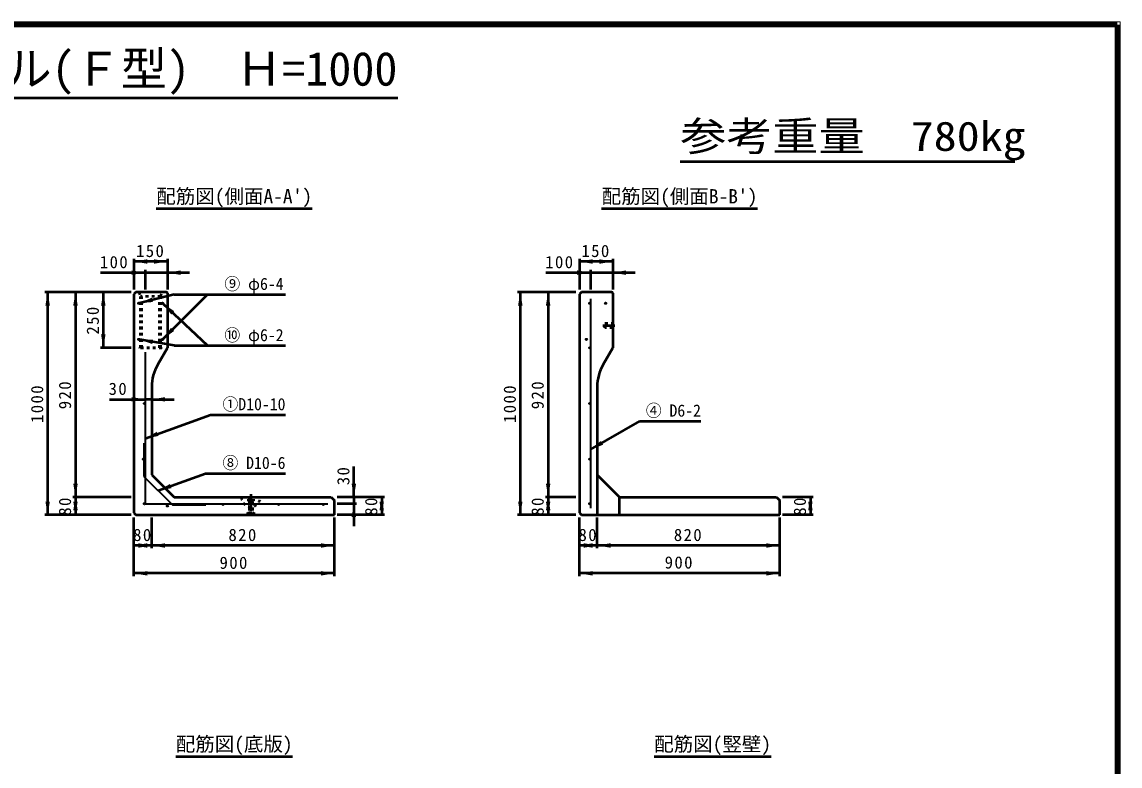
# Model space of a CAD drawing. Units: millimetres, scale not verified. Extents: x 100 to 4105, y 100 to 2870.
# Drawn here: x 2133 to 4105, y 1534 to 2870 of the extents above; entities that cross this region are included whole.
import ezdxf
from ezdxf.enums import TextEntityAlignment as Align

# ---------------------------------------------------------------- set-up
doc = ezdxf.new("R2010")
doc.units = ezdxf.units.MM
doc.header["$LTSCALE"] = 5
doc.linetypes.add('USER2', pattern=[13.4, 10, -1.2, 1, -1.2])
doc.linetypes.add('USER3', pattern=[2.2, 1, -1.2])
doc.layers.add('V-nasSTD', color=7, linetype='Continuous', lineweight=50)
doc.styles.add('ＭＳ ゴシック', font='')
doc.styles.get('ＭＳ ゴシック').set_extended_font_data('MS Gothic')

msp = doc.modelspace()

# ---------------------------------------------------------------- hatches: boundary and pattern name
at = {"layer": 'V-nasSTD'}
for points in [[(2357.794, 2439.781), (2357.794, 2435.781), (2333.794, 2439.781), (2357.794, 2443.781)], [(2369.794, 2439.781), (2369.794, 2443.781), (2393.794, 2439.781), (2369.794, 2435.781)], [(3157.794, 2439.781), (3157.794, 2435.781), (3133.794, 2439.781), (3157.794, 2443.781)], [(3169.794, 2439.781), (3169.794, 2443.781), (3193.794, 2439.781), (3169.794, 2435.781)], [(2329.794, 2419.781), (2329.794, 2423.781), (2353.794, 2419.781), (2329.794, 2415.781)], [(2417.794, 2419.781), (2417.794, 2415.781), (2393.794, 2419.781), (2417.794, 2423.781)], [(3129.794, 2419.781), (3129.794, 2423.781), (3153.794, 2419.781), (3129.794, 2415.781)], [(3217.794, 2419.781), (3217.794, 2415.781), (3193.794, 2419.781), (3217.794, 2423.781)], [(2178.794, 2360.781), (2174.794, 2360.781), (2178.794, 2384.781), (2182.794, 2360.781)], [(2228.794, 2360.781), (2224.794, 2360.781), (2228.794, 2384.781), (2232.794, 2360.781)], [(2278.794, 2360.781), (2274.794, 2360.781), (2278.794, 2384.781), (2282.794, 2360.781)], [(2366.834, 2370.922), (2367.809, 2367.043), (2343.558, 2365.073), (2365.859, 2374.801)], [(3027.781, 2360.781), (3023.781, 2360.781), (3027.781, 2384.781), (3031.781, 2360.781)], [(3077.781, 2360.781), (3073.781, 2360.781), (3077.781, 2384.781), (3081.781, 2360.781)], [(2403.558, 2347.523), (2400.819, 2344.609), (2386.068, 2363.959), (2406.297, 2350.438)], [(2278.794, 2308.781), (2282.794, 2308.781), (2278.794, 2284.781), (2274.794, 2308.781)], [(2403.021, 2317.792), (2405.848, 2314.962), (2386.043, 2300.829), (2400.194, 2320.621)], [(2367.213, 2295.615), (2366.52, 2291.676), (2343.576, 2299.773), (2367.906, 2299.555)], [(2329.794, 2192.25), (2329.794, 2196.25), (2353.794, 2192.25), (2329.794, 2188.25)], [(2389.794, 2192.25), (2389.794, 2188.25), (2365.794, 2192.25), (2389.794, 2196.25)], [(2376.347, 2130.203), (2377.715, 2126.444), (2353.794, 2121.995), (2374.978, 2133.962)], [(3174.579, 2114.181), (3176.579, 2110.717), (3153.794, 2102.181), (3172.579, 2117.645)], [(2228.794, 2040.781), (2232.794, 2040.781), (2228.794, 2016.781), (2224.794, 2040.781)], [(2399.861, 2036.504), (2401.229, 2032.745), (2377.309, 2028.295), (2398.493, 2040.263)], [(2728.794, 2040.781), (2732.794, 2040.781), (2728.794, 2016.781), (2724.794, 2040.781)], [(3077.781, 2040.781), (3081.781, 2040.781), (3077.781, 2016.781), (3073.781, 2040.781)], [(2228.794, 1992.781), (2224.794, 1992.781), (2228.794, 2016.781), (2232.794, 1992.781)], [(2778.794, 1992.781), (2774.794, 1992.781), (2778.794, 2016.781), (2782.794, 1992.781)], [(3077.781, 1992.781), (3073.781, 1992.781), (3077.781, 2016.781), (3081.781, 1992.781)], [(3548.794, 1992.781), (3544.794, 1992.781), (3548.794, 2016.781), (3552.794, 1992.781)], [(2178.794, 2008.781), (2182.794, 2008.781), (2178.794, 1984.781), (2174.794, 2008.781)], [(2228.794, 2008.781), (2232.794, 2008.781), (2228.794, 1984.781), (2224.794, 2008.781)], [(2728.794, 1980.781), (2724.794, 1980.781), (2728.794, 2004.781), (2732.794, 1980.781)], [(2778.794, 2008.781), (2782.794, 2008.781), (2778.794, 1984.781), (2774.794, 2008.781)], [(3027.781, 2008.781), (3031.781, 2008.781), (3027.781, 1984.781), (3023.781, 2008.781)], [(3077.781, 2008.781), (3081.781, 2008.781), (3077.781, 1984.781), (3073.781, 2008.781)], [(3548.794, 2008.781), (3552.794, 2008.781), (3548.794, 1984.781), (3544.794, 2008.781)], [(2357.794, 1929.781), (2357.794, 1925.781), (2333.794, 1929.781), (2357.794, 1933.781)], [(2341.794, 1929.781), (2341.794, 1933.781), (2365.794, 1929.781), (2341.794, 1925.781)], [(2389.794, 1929.781), (2389.794, 1925.781), (2365.794, 1929.781), (2389.794, 1933.781)], [(2669.794, 1929.781), (2669.794, 1933.781), (2693.794, 1929.781), (2669.794, 1925.781)], [(3157.794, 1929.781), (3157.794, 1925.781), (3133.794, 1929.781), (3157.794, 1933.781)], [(3141.794, 1929.781), (3141.794, 1933.781), (3165.794, 1929.781), (3141.794, 1925.781)], [(3189.794, 1929.781), (3189.794, 1925.781), (3165.794, 1929.781), (3189.794, 1933.781)], [(3469.794, 1929.781), (3469.794, 1933.781), (3493.794, 1929.781), (3469.794, 1925.781)], [(2357.794, 1879.781), (2357.794, 1875.781), (2333.794, 1879.781), (2357.794, 1883.781)], [(2669.794, 1879.781), (2669.794, 1883.781), (2693.794, 1879.781), (2669.794, 1875.781)], [(3157.794, 1879.781), (3157.794, 1875.781), (3133.794, 1879.781), (3157.794, 1883.781)], [(3469.794, 1879.781), (3469.794, 1883.781), (3493.794, 1879.781), (3469.794, 1875.781)]]:
    msp.add_hatch(color=256, dxfattribs=at).paths.add_polyline_path(points)

# ---------------------------------------------------------------- linework, layer by layer
at = {"layer": 'V-nasSTD', "lineweight": 100}
for p, q in [((4100, 2865), (105, 2865)), ((4100, 105), (4100, 2865))]:
    msp.add_line(p, q, dxfattribs=at)
at = {"layer": 'V-nasSTD'}
for p, q in [((1397.476, 2733.465), (2807.524, 2733.465)), ((3314.969, 2619.328), (3916.169, 2619.328)), ((2373.794, 2534.781), (2653.794, 2534.781)), ((3173.794, 2534.781), (3453.794, 2534.781)), ((2333.794, 2444.781), (2333.794, 2389.781)), ((2393.794, 2439.781), (2333.794, 2439.781)), ((2393.794, 2444.781), (2393.794, 2389.781)), ((3133.794, 2444.781), (3133.794, 2389.781)), ((3193.794, 2439.781), (3133.794, 2439.781)), ((3193.794, 2444.781), (3193.794, 2389.781)), ((2273.794, 2419.781), (2353.794, 2419.781)), ((2353.794, 2424.781), (2353.794, 2389.781)), ((2353.794, 2419.781), (2393.794, 2419.781)), ((2393.794, 2419.781), (2433.794, 2419.781)), ((3073.794, 2419.781), (3153.794, 2419.781)), ((3153.794, 2424.781), (3153.794, 2389.781)), ((3153.794, 2419.781), (3193.794, 2419.781)), ((3193.794, 2419.781), (3233.794, 2419.781)), ((2328.794, 2384.781), (2173.794, 2384.781)), ((2178.794, 2384.781), (2178.794, 1984.781)), ((2228.794, 2384.781), (2228.794, 2016.781)), ((2278.794, 2384.781), (2278.794, 2284.781)), ((2337.394, 2384.781), (2333.794, 2381.181)), ((2333.794, 2381.181), (2333.794, 1988.381)), ((2391.794, 2384.781), (2337.394, 2384.781)), ((2406.068, 2380.781), (2343.558, 2365.073)), ((2466.068, 2380.781), (2386.043, 2300.829)), ((2393.794, 2382.781), (2393.794, 2284.781)), ((2406.068, 2380.781), (2606.068, 2380.781)), ((3127.781, 2384.781), (3022.781, 2384.781)), ((3027.781, 2384.781), (3027.781, 1984.781)), ((3077.781, 2384.781), (3077.781, 2016.781)), ((3137.394, 2384.781), (3133.794, 2381.181)), ((3133.794, 2381.181), (3133.794, 1988.381)), ((3191.794, 2384.781), (3137.394, 2384.781)), ((3193.794, 2382.781), (3193.794, 2284.781)), ((2466.068, 2288.781), (2386.068, 2363.959)), ((2406.068, 2288.781), (2343.576, 2299.773)), ((2406.068, 2288.781), (2606.068, 2288.781)), ((2328.794, 2284.781), (2273.794, 2284.781)), ((2393.794, 2284.781), (2376.512, 2254.847)), ((3193.794, 2284.781), (3176.512, 2254.847)), ((2365.794, 2214.847), (2365.794, 2056.781)), ((3165.794, 2214.847), (3165.794, 1984.781)), ((2289.794, 2192.25), (2353.794, 2192.25)), ((2365.794, 2192.25), (2353.794, 2192.25)), ((2365.794, 2192.25), (2353.794, 2192.25)), ((2365.794, 2192.25), (2405.794, 2192.25)), ((2353.794, 2121.995), (2471.068, 2164.679)), ((2471.068, 2164.679), (2606.068, 2164.679)), ((3153.794, 2102.181), (3242.285, 2153.272)), ((3242.285, 2153.272), (3352.285, 2153.272)), ((2728.794, 2016.781), (2728.794, 2071.781)), ((2365.794, 2056.781), (2405.794, 2016.781)), ((2377.309, 2028.295), (2462.583, 2059.333)), ((2462.583, 2059.333), (2606.068, 2059.333)), ((3165.794, 2056.781), (3205.794, 2016.781)), ((2328.794, 2016.781), (2223.794, 2016.781)), ((2228.794, 2016.781), (2228.794, 1984.781)), ((2405.794, 2016.781), (2687.794, 2016.781)), ((2687.794, 2016.781), (2693.794, 2010.781)), ((2783.794, 2016.781), (2698.794, 2016.781)), ((2728.794, 2016.781), (2728.794, 2004.781)), ((2778.794, 2016.781), (2778.794, 1984.781)), ((3127.781, 2016.781), (3072.781, 2016.781)), ((3077.781, 2016.781), (3077.781, 1984.781)), ((3077.781, 2016.781), (3077.781, 1984.781)), ((3205.794, 2016.781), (3487.794, 2016.781)), ((3205.794, 1984.781), (3205.794, 2016.781)), ((3487.794, 2016.781), (3493.794, 2010.781)), ((3553.794, 2016.781), (3498.794, 2016.781)), ((3548.794, 2016.781), (3548.794, 1984.781)), ((2693.794, 1984.781), (2693.794, 2010.781)), ((2733.794, 2004.781), (2698.794, 2004.781)), ((2728.794, 2004.781), (2728.794, 1964.781)), ((3493.794, 1984.781), (3493.794, 2010.781)), ((2328.794, 1984.781), (2173.794, 1984.781)), ((2333.794, 1988.381), (2337.394, 1984.781)), ((2333.794, 1874.781), (2333.794, 1979.781)), ((2337.394, 1984.781), (2693.794, 1984.781)), ((2365.794, 1924.781), (2365.794, 1979.781)), ((2693.794, 1874.781), (2693.794, 1979.781)), ((2783.794, 1984.781), (2698.794, 1984.781)), ((3127.781, 1984.781), (3022.781, 1984.781)), ((3133.794, 1988.381), (3137.394, 1984.781)), ((3133.794, 1874.781), (3133.794, 1979.781)), ((3137.394, 1984.781), (3493.794, 1984.781)), ((3165.794, 1924.781), (3165.794, 1979.781)), ((3493.794, 1874.781), (3493.794, 1979.781)), ((3553.794, 1984.781), (3498.794, 1984.781)), ((2365.794, 1929.781), (2333.794, 1929.781)), ((2365.794, 1929.781), (2333.794, 1929.781)), ((2693.794, 1929.781), (2365.794, 1929.781)), ((3165.794, 1929.781), (3133.794, 1929.781)), ((3165.794, 1929.781), (3133.794, 1929.781)), ((3493.794, 1929.781), (3165.794, 1929.781)), ((2693.794, 1879.781), (2333.794, 1879.781)), ((3493.794, 1879.781), (3133.794, 1879.781)), ((2408.794, 1550.981), (2618.794, 1550.981)), ((3268.194, 1550.981), (3478.194, 1550.981))]:
    msp.add_line(p, q, dxfattribs=at)
at = {"layer": 'V-nasSTD', "linetype": 'USER3'}
for p, q in [((2342.794, 2384.781), (2345.794, 2376.781)), ((2345.794, 2284.781), (2345.794, 2376.781)), ((2381.794, 2376.781), (2345.794, 2376.781)), ((2347.794, 2284.781), (2347.794, 2376.781)), ((2379.794, 2284.781), (2379.794, 2376.781)), ((2381.794, 2376.781), (2384.794, 2384.781)), ((2381.794, 2284.781), (2381.794, 2376.781)), ((3179.794, 2320.781), (3179.794, 2328.781)), ((3179.794, 2328.781), (3193.794, 2328.781)), ((3193.794, 2320.781), (3179.794, 2320.781)), ((2383.794, 2284.781), (2343.794, 2284.781)), ((2343.794, 2283.981), (2343.794, 2284.781)), ((2383.794, 2283.981), (2343.794, 2283.981)), ((2383.794, 2283.981), (2383.794, 2284.781)), ((2538.794, 2012.781), (2548.794, 2012.781)), ((2538.794, 2012.781), (2538.794, 2009.981)), ((2548.794, 2012.781), (2548.794, 2009.981)), ((2538.794, 2009.981), (2540.994, 2008.781)), ((2538.794, 2009.981), (2548.794, 2009.981)), ((2540.994, 2008.781), (2540.994, 1988.781)), ((2540.994, 2008.781), (2546.594, 2008.781)), ((2546.594, 2008.781), (2548.794, 2009.981)), ((2546.594, 2008.781), (2546.594, 1988.781)), ((2536.794, 1986.781), (2540.994, 1988.781)), ((2536.794, 1986.781), (2536.794, 1985.581)), ((2536.794, 1986.781), (2550.794, 1986.781)), ((2536.794, 1985.581), (2550.794, 1985.581)), ((2540.994, 1988.781), (2546.594, 1988.781)), ((2546.594, 1988.781), (2550.794, 1986.781)), ((2550.794, 1986.781), (2550.794, 1985.581))]:
    msp.add_line(p, q, dxfattribs=at)
at = {"layer": 'V-nasSTD', "lineweight": 35}
for p, q in [((3153.794, 2372.781), (3153.794, 1996.781)), ((2353.794, 2276.781), (2353.794, 2004.781)), ((2351.794, 2113.81), (2351.794, 2053.81)), ((2351.794, 2053.81), (2402.823, 2002.781)), ((2353.794, 2004.781), (2681.794, 2004.781)), ((2402.823, 2002.781), (2462.823, 2002.781))]:
    msp.add_line(p, q, dxfattribs=at)
at = {"layer": 'V-nasSTD', "linetype": 'USER2'}
for p, q in [((3175.794, 2324.781), (3197.794, 2324.781)), ((2543.794, 2021.781), (2543.794, 1991.781))]:
    msp.add_line(p, q, dxfattribs=at)
at = {"layer": 'V-nasSTD', "lineweight": 13}
msp.add_lwpolyline([(100, 100), (100, 2870), (4105, 2870), (4105, 100)], close=True, dxfattribs=at)
at = {"layer": 'V-nasSTD', "lineweight": 35}
for centre in [(2342.394, 2364.781), (2385.194, 2364.781), (3152.594, 2364.781), (3180.994, 2364.781), (2342.394, 2299.981), (2385.194, 2299.981), (3146.594, 2299.981), (3152.594, 2284.781), (2352.594, 2184.781), (3152.594, 2184.781), (2350.594, 2084.781), (3152.594, 2084.781), (2352.594, 2004.781), (2393.794, 2000.781), (2493.794, 2003.581), (2593.794, 2003.581), (2673.794, 2003.581), (3152.594, 2004.781)]:
    msp.add_circle(centre, 1.2, dxfattribs=at)
at = {"layer": 'V-nasSTD'}
for centre, radius, start, end in [((2391.794, 2382.781), 2, 0, 90), ((3191.794, 2382.781), 2, 0, 90), ((2445.794, 2214.847), 80, 150, 180), ((3245.794, 2214.847), 80, 150, 180)]:
    msp.add_arc(centre, radius, start, end, dxfattribs=at)
at = {"layer": 'V-nasSTD', "linetype": 'USER3'}
msp.add_arc((2543.794, 2016.781), 17.2, 180, 0, dxfattribs=at)

# ---------------------------------------------------------------- texts
at = {"layer": 'V-nasSTD', "style": 'ＭＳ ゴシック'}
for s, height, p in [('1ｓｔタッチウォール(Ｆ型)  Ｈ=1000', 60.81, (2102.5, 2816.409)), ("配筋図(側面A-A')", 25.66, (2513.794, 2569.781)), ("配筋図(側面B-B')", 25.66, (3313.794, 2569.781)), ('配筋図(底版)', 25.66, (2513.794, 1585.981)), ('配筋図(竪壁)', 25.66, (3373.194, 1585.981))]:
    msp.add_text(s, height=height, dxfattribs=at).set_placement(p, align=Align.TOP_CENTER)
at = {"layer": 'V-nasSTD', "style": 'ＭＳ ゴシック', "width": 1.15}
msp.add_text('参考重量\u3000780kg', height=52.79, dxfattribs=at).set_placement((3314.969, 2691.328), align=Align.TOP_LEFT)
at = {"layer": 'V-nasSTD', "style": 'ＭＳ ゴシック', "width": 0.95}
for s, p in [('⑨ φ6-4', (2549.433, 2410.589)), ('⑩ φ6-2', (2549.433, 2318.589)), ('①D10-10', (2549.433, 2194.487)), ('④ D6-2', (3302.729, 2183.08)), ('⑧ D10-6', (2549.433, 2089.141))]:
    msp.add_text(s, height=21.85, dxfattribs=at).set_placement(p, align=Align.TOP_CENTER)
at = {"layer": 'V-nasSTD', "char_height": 21.99, "attachment_point": 2, "style": 'ＭＳ ゴシック'}
for s, insert in [('\\T1.17;150', (2363.794, 2469.781)), ('\\T1.17;150', (3163.794, 2469.781)), ('\\T1.17;100', (2298.794, 2449.781)), ('\\T1.17;100', (3098.794, 2449.781)), ('\\T1.17;30', (2305.794, 2222.25)), ('\\T1.17;80', (2349.794, 1959.781)), ('\\T1.17;820', (2529.794, 1959.781)), ('\\T1.17;80', (3149.794, 1959.781)), ('\\T1.17;820', (3329.794, 1959.781)), ('\\T1.17;900', (2513.794, 1909.781)), ('\\T1.17;900', (3313.35, 1910.321))]:
    msp.add_mtext(s, dxfattribs=dict(at, insert=insert))
at = {"layer": 'V-nasSTD', "char_height": 21.99, "attachment_point": 2, "rotation": 90, "style": 'ＭＳ ゴシック'}
for s, insert in [('\\T1.17;250', (2248.794, 2334.781)), ('\\T1.17;1000', (2148.794, 2184.781)), ('\\T1.17;920', (2198.794, 2200.781)), ('\\T1.17;1000', (2997.781, 2184.781)), ('\\T1.17;920', (3047.781, 2200.781)), ('\\T1.17;30', (2698.794, 2055.531)), ('\\T1.17;80', (2198.794, 2000.78)), ('\\T1.17;80', (2748.794, 2000.78)), ('\\T1.17;80', (3047.781, 2000.78)), ('\\T1.17;80', (3518.794, 2000.78))]:
    msp.add_mtext(s, dxfattribs=dict(at, insert=insert))

doc.saveas('drawing.dxf')
